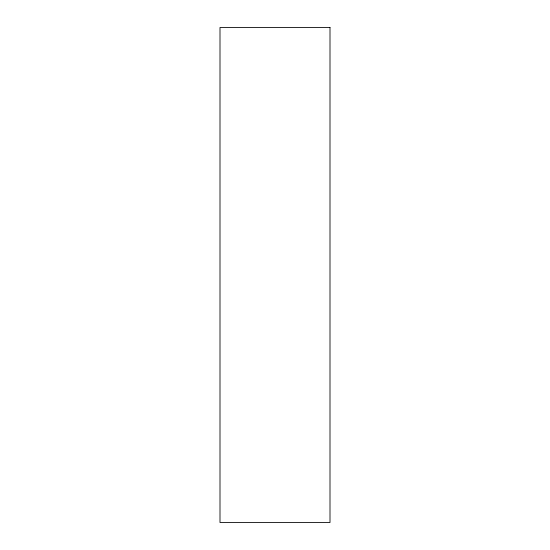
<?xml version="1.0" encoding="UTF-8"?>
<svg xmlns="http://www.w3.org/2000/svg" width="550" height="550" viewBox="0 0 550 550"><rect width="100%" height="100%" fill="white"/><g stroke="black" fill="none" stroke-linecap="round" stroke-linejoin="round"><path stroke-width="0.82" d="M330 27.5L220 27.5L220 522.5L330 522.5L330 27.5"/></g></svg>
